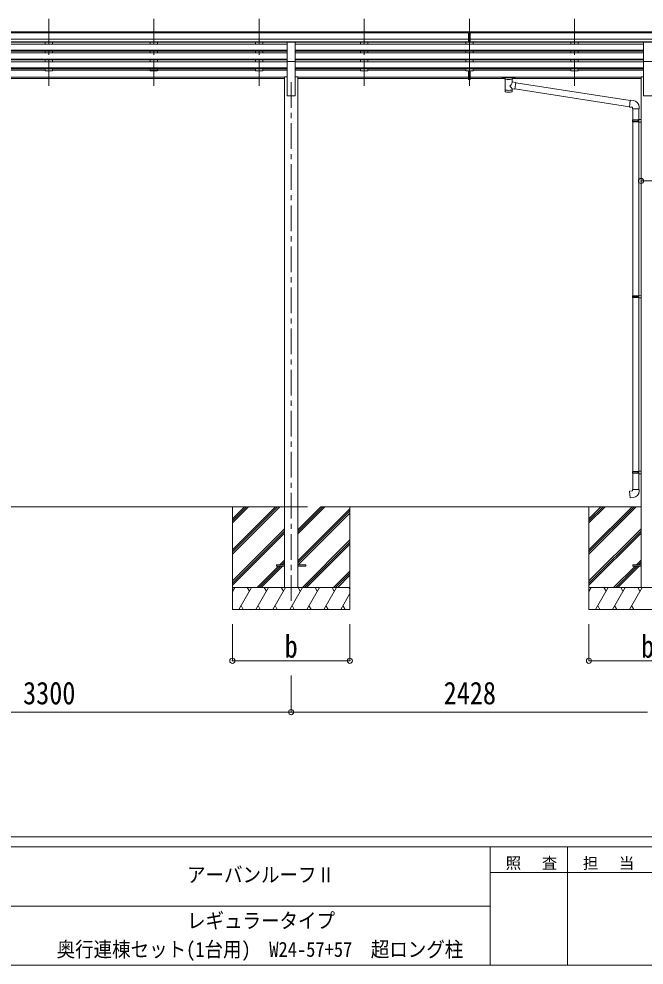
# Model space of a CAD drawing. Units: millimetres at full size, sheet at 1:35. Extents: x -9837 to 9837, y -6790 to 6790.
# Drawn here: x -58 to 4198, y -6790 to -342 of the extents above; entities that cross this region are included whole.
import ezdxf
from ezdxf.enums import TextEntityAlignment as Align

# ---------------------------------------------------------------- set-up
doc = ezdxf.new("R2010")
doc.units = ezdxf.units.MM
doc.header["$LTSCALE"] = 35
doc.header["$PDMODE"] = 32
doc.header["$PDSIZE"] = 35
doc.linetypes.add('CHAIN1', pattern=[8, 5, -1, 1, -1])
for name, color, linetype, lineweight in [('0-0_0', 7, 'Continuous', 9), ('0-1_本体', 5, 'CHAIN1', 9), ('0-3_ELV2', 4, 'Continuous', 9), ('0-6_OTH_LINE', 6, 'Continuous', 9), ('0-9_OUTLINE', 7, 'Continuous', 9), ('F-0_240', 7, 'Continuous', 9)]:
    doc.layers.add(name, color=color, linetype=linetype, lineweight=lineweight)
doc.styles.add('ＭＳ ゴシック', font='')
doc.styles.get('ＭＳ ゴシック').set_extended_font_data('MS Gothic')

msp = doc.modelspace()

# ---------------------------------------------------------------- linework, layer by layer
at = {"layer": '0-0_0'}
for p, q in [((-1459.96, -3666.05), (1907.64, -3666.05)), ((1394.84, -3666.05), (1394.84, -4366.05)), ((1394.84, -3960.23), (1689.02, -3666.05)), ((1394.84, -3974.37), (1703.16, -3666.05)), ((1394.84, -3988.51), (1717.3, -3666.05)), ((1394.84, -3776.38), (1505.17, -3666.05)), ((1394.84, -3762.24), (1491.03, -3666.05)), ((1394.84, -3748.1), (1476.89, -3666.05)), ((1840.04, -3851.68), (2025.67, -3666.05)), ((1840.04, -3837.54), (2011.53, -3666.05)), ((1840.04, -3823.4), (1997.39, -3666.05)), ((4177.64, -3666.05), (1998.04, -3666.05)), ((2194.84, -3666.05), (2194.84, -4366.05)), ((3822.84, -3666.05), (3822.84, -4366.05)), ((3822.84, -3960.23), (4117.02, -3666.05)), ((3822.84, -3974.37), (4131.16, -3666.05)), ((3822.84, -3988.51), (4145.3, -3666.05)), ((3822.84, -3776.38), (3933.17, -3666.05)), ((3822.84, -3762.24), (3919.03, -3666.05)), ((3822.84, -3748.1), (3904.89, -3666.05)), ((1840.04, -4035.53), (2194.84, -3680.73)), ((1840.04, -4049.67), (2194.84, -3694.87)), ((1842.3, -4061.55), (2194.84, -3709.01)), ((1394.84, -4172.36), (1749.64, -3817.56)), ((1394.84, -4186.5), (1749.64, -3831.7)), ((1394.84, -4200.64), (1749.64, -3845.85)), ((3822.84, -4172.36), (4177.64, -3817.56)), ((3822.84, -4186.5), (4177.64, -3831.7)), ((3822.84, -4200.64), (4177.64, -3845.85)), ((1871.65, -4216.05), (2194.84, -3892.86)), ((1885.79, -4216.05), (2194.84, -3907)), ((1899.93, -4216.05), (2194.84, -3921.14)), ((1717.78, -4061.55), (1749.64, -4029.69)), ((1731.92, -4061.55), (1749.64, -4043.83)), ((1746.07, -4061.55), (1749.64, -4057.98)), ((4145.78, -4061.55), (4177.64, -4029.69)), ((4159.92, -4061.55), (4177.64, -4043.83)), ((4174.07, -4061.55), (4177.64, -4057.98)), ((1563.28, -4216.05), (1708.78, -4070.55)), ((1577.42, -4216.05), (1722.92, -4070.55)), ((1591.57, -4216.05), (1737.07, -4070.55)), ((2083.78, -4216.05), (2194.84, -4104.99)), ((2097.92, -4216.05), (2194.84, -4119.13)), ((3991.28, -4216.05), (4136.78, -4070.55)), ((4005.42, -4216.05), (4150.92, -4070.55)), ((4019.57, -4216.05), (4165.07, -4070.55)), ((2112.07, -4216.05), (2194.84, -4133.28)), ((2194.84, -4216.05), (1394.84, -4216.05)), ((1394.84, -4243.55), (1410.72, -4216.05)), ((1439.59, -4366.05), (1526.19, -4216.05)), ((1511.19, -4242.03), (1496.19, -4216.05)), ((1555.06, -4366.05), (1641.66, -4216.05)), ((1626.66, -4242.03), (1611.66, -4216.05)), ((1670.53, -4366.05), (1757.13, -4216.05)), ((1742.13, -4242.03), (1727.13, -4216.05)), ((1786, -4366.05), (1872.6, -4216.05)), ((1857.6, -4242.03), (1842.6, -4216.05)), ((1901.47, -4366.05), (1988.07, -4216.05)), ((1973.07, -4242.03), (1958.07, -4216.05)), ((2016.94, -4366.05), (2103.54, -4216.05)), ((2073.54, -4216.05), (2088.54, -4242.03)), ((2189.01, -4216.05), (2194.84, -4226.15)), ((4622.84, -4216.05), (3822.84, -4216.05)), ((3822.84, -4243.55), (3838.72, -4216.05)), ((3867.59, -4366.05), (3954.19, -4216.05)), ((3939.19, -4242.03), (3924.19, -4216.05)), ((3983.06, -4366.05), (4069.66, -4216.05)), ((4054.66, -4242.03), (4039.66, -4216.05)), ((4098.53, -4366.05), (4185.13, -4216.05)), ((4170.13, -4242.03), (4155.13, -4216.05)), ((2132.41, -4366.05), (2194.84, -4257.91)), ((1394.84, -4366.05), (2194.84, -4366.05)), ((1454.59, -4340.07), (1469.58, -4366.05)), ((1570.06, -4340.07), (1585.05, -4366.05)), ((1685.53, -4340.07), (1700.53, -4366.05)), ((1801, -4340.07), (1816, -4366.05)), ((1916.47, -4340.07), (1931.47, -4366.05)), ((2031.94, -4340.07), (2046.93, -4366.05)), ((2147.41, -4340.07), (2162.4, -4366.05)), ((3822.84, -4366.05), (4622.84, -4366.05)), ((3882.59, -4340.07), (3897.58, -4366.05)), ((3998.06, -4340.07), (4013.05, -4366.05)), ((4113.53, -4340.07), (4128.53, -4366.05))]:
    msp.add_line(p, q, dxfattribs=at)
at = {"layer": '0-1_本体'}
for p, q in [((144.84, -341.65), (144.84, -819.16)), ((860.84, -341.65), (860.84, -819.16)), ((1576.84, -341.65), (1576.84, -819.16)), ((2292.84, -341.65), (2292.84, -819.16)), ((3008.84, -341.65), (3008.84, -819.16)), ((3724.84, -341.65), (3724.84, -819.16)), ((1794.84, -772.48), (1794.84, -4316.05))]:
    msp.add_line(p, q, dxfattribs=at)
at = {"layer": '0-3_ELV2'}
for p, q in [((-2712.66, -430.77), (2992.34, -430.77)), ((-2712.66, -435.99), (2992.34, -435.99)), ((2992.34, -437.2), (2992.34, -429.36)), ((2992.34, -437.2), (3002.34, -437.2)), ((3008.84, -438.02), (3002.34, -437.62)), ((3002.34, -439.2), (3015.34, -439.2)), ((3015.34, -437.68), (3008.84, -438)), ((3015.34, -500.83), (3015.34, -435.55)), ((3025.34, -430.77), (8730.34, -430.77)), ((3025.34, -435.99), (8730.34, -435.99)), ((3002.34, -479.52), (-2712.66, -479.52)), ((3002.34, -497.37), (-2712.66, -497.37)), ((1767.34, -500.62), (-1477.66, -500.62)), ((1767.34, -513.13), (-1477.66, -513.13)), ((119.84, -500.62), (119.84, -513.13)), ((169.84, -500.62), (169.84, -513.03)), ((835.84, -500.62), (835.84, -513.13)), ((885.84, -500.62), (885.84, -513.03)), ((1551.84, -500.62), (1551.84, -513.13)), ((1601.84, -500.62), (1601.84, -513.03)), ((1767.34, -631.6), (1767.34, -499.8)), ((1767.34, -499.8), (1822.34, -499.8)), ((1822.34, -631.6), (1822.34, -499.8)), ((1822.34, -500.62), (3002.34, -500.62)), ((1822.34, -513.13), (4195.34, -513.13)), ((2267.84, -500.62), (2267.84, -513.13)), ((2317.84, -500.62), (2317.84, -513.03)), ((2983.84, -500.62), (2983.84, -513.13)), ((3002.34, -480.72), (3008.84, -480.89)), ((3002.34, -499.77), (3008.84, -500.16)), ((3008.84, -480.89), (3015.34, -480.72)), ((3008.84, -500.16), (3015.34, -499.77)), ((3008.84, -513.13), (3008.84, -560.82)), ((8730.34, -479.52), (3015.34, -479.52)), ((8730.34, -497.37), (3015.34, -497.37)), ((3015.34, -500.62), (4195.34, -500.62)), ((3033.84, -500.62), (3033.84, -513.03)), ((3699.84, -500.62), (3699.84, -513.13)), ((3749.84, -500.62), (3749.84, -513.03)), ((4195.34, -631.6), (4195.34, -499.8)), ((4195.34, -499.8), (4250.34, -499.8)), ((1767.34, -555.01), (-1477.66, -555.01)), ((1767.34, -556.5), (-1477.66, -556.5)), ((1767.34, -560.82), (-1477.66, -560.82)), ((1767.34, -573.68), (-1477.66, -573.68)), ((119.84, -560.82), (119.84, -573.68)), ((169.84, -560.82), (169.84, -573.68)), ((835.84, -560.82), (835.84, -573.68)), ((885.84, -560.82), (885.84, -573.68)), ((1551.84, -560.82), (1551.84, -573.68)), ((1601.84, -560.82), (1601.84, -573.68)), ((4195.34, -555.01), (1822.34, -555.01)), ((4195.34, -556.5), (1822.34, -556.5)), ((4195.34, -560.82), (1822.34, -560.82)), ((4195.34, -573.68), (1822.34, -573.68)), ((2267.84, -560.82), (2267.84, -573.68)), ((2317.84, -560.82), (2317.84, -573.68)), ((2983.84, -560.82), (2983.84, -573.68)), ((3008.84, -573.68), (3008.84, -621.37)), ((3033.84, -560.82), (3033.84, -573.68)), ((3699.84, -560.82), (3699.84, -573.68)), ((3749.84, -560.82), (3749.84, -573.68)), ((1767.34, -615.56), (-1477.66, -615.56)), ((1767.34, -617.05), (-1477.66, -617.05)), ((1767.34, -621.37), (-1477.66, -621.37)), ((1767.34, -634.23), (-1477.66, -634.23)), ((119.84, -621.37), (119.84, -634.13)), ((169.84, -621.37), (169.84, -634.23)), ((835.84, -621.37), (835.84, -634.13)), ((885.84, -621.37), (885.84, -634.23)), ((1551.84, -621.37), (1551.84, -634.13)), ((1601.84, -621.37), (1601.84, -634.23)), ((1767.34, -631.6), (1767.34, -866.05)), ((1767.34, -631.6), (1822.34, -631.6)), ((4195.34, -615.56), (1822.34, -615.56)), ((4195.34, -617.05), (1822.34, -617.05)), ((4195.34, -621.37), (1822.34, -621.37)), ((1822.34, -631.6), (1822.34, -866.05)), ((4195.34, -634.23), (1822.34, -634.23)), ((2267.84, -621.37), (2267.84, -634.13)), ((2317.84, -621.37), (2317.84, -634.23)), ((2983.84, -621.37), (2983.84, -634.13)), ((3008.84, -634.23), (3008.84, -681.92)), ((3033.84, -621.37), (3033.84, -634.23)), ((3699.84, -621.37), (3699.84, -634.13)), ((3749.84, -621.37), (3749.84, -634.23)), ((4195.34, -631.6), (4195.34, -866.05)), ((4195.34, -631.6), (4250.34, -631.6)), ((1767.34, -676.1), (-1477.66, -676.1)), ((1767.34, -677.6), (-1477.66, -677.6)), ((1767.34, -681.92), (-1477.66, -681.92)), ((119.84, -690.46), (-546.16, -690.46)), ((119.84, -681.92), (119.84, -695.41)), ((169.84, -695.41), (119.84, -695.41)), ((169.84, -681.92), (169.84, -695.41)), ((1551.84, -690.46), (169.84, -690.46)), ((835.84, -681.92), (835.84, -695.41)), ((885.84, -695.41), (835.84, -695.41)), ((885.84, -681.92), (885.84, -695.41)), ((1551.84, -681.92), (1551.84, -695.41)), ((1601.84, -695.41), (1551.84, -695.41)), ((1601.84, -681.92), (1601.84, -695.41)), ((1767.34, -690.46), (1601.84, -690.46)), ((4195.34, -676.1), (1822.34, -676.1)), ((4195.34, -677.6), (1822.34, -677.6)), ((4195.34, -681.92), (1822.34, -681.92)), ((1822.34, -690.46), (2267.84, -690.46)), ((2267.84, -681.92), (2267.84, -695.41)), ((2317.84, -695.41), (2267.84, -695.41)), ((2317.84, -681.92), (2317.84, -695.41)), ((2983.84, -690.46), (2317.84, -690.46)), ((2983.84, -681.92), (2983.84, -695.41)), ((3033.84, -695.41), (2983.84, -695.41)), ((3002.34, -755.13), (3002.34, -695.41)), ((3015.34, -755.13), (3015.34, -695.41)), ((3033.84, -681.92), (3033.84, -695.41)), ((3699.84, -690.46), (3033.84, -690.46)), ((3699.84, -681.92), (3699.84, -695.41)), ((3749.84, -695.41), (3699.84, -695.41)), ((3749.84, -681.92), (3749.84, -695.41)), ((3749.84, -690.46), (4195.34, -690.46)), ((1749.64, -737.48), (-1459.96, -737.48)), ((1749.64, -738.87), (-1459.96, -738.87)), ((1749.64, -746.56), (-1459.96, -746.56)), ((1749.64, -737.05), (1749.64, -4216.05)), ((1749.64, -737.05), (1767.34, -737.05)), ((1840.04, -737.05), (1822.34, -737.05)), ((1840.04, -737.05), (1840.04, -4216.05)), ((3002.34, -737.48), (1840.04, -737.48)), ((3002.34, -738.87), (1840.04, -738.87)), ((3002.34, -746.56), (1840.04, -746.56)), ((3002.34, -732.89), (3015.34, -732.89)), ((3002.34, -738.29), (3015.34, -738.29)), ((3002.34, -754.07), (3008.84, -754.47)), ((3008.84, -754.47), (3015.34, -754.07)), ((4177.64, -737.48), (3015.34, -737.48)), ((4177.64, -738.87), (3015.34, -738.87)), ((3249.34, -746.56), (3015.34, -746.56)), ((4177.64, -746.56), (3303.34, -746.56)), ((4177.64, -737.05), (4177.64, -4216.05)), ((4177.64, -737.05), (4195.34, -737.05)), ((1767.34, -866.05), (1822.34, -866.05)), ((4195.34, -866.05), (4250.34, -866.05)), ((1694.84, -4061.55), (1694.84, -4070.55)), ((1694.84, -4061.55), (1749.64, -4061.55)), ((1840.04, -4061.55), (1894.84, -4061.55)), ((1894.84, -4061.55), (1894.84, -4070.55)), ((4122.84, -4061.55), (4122.84, -4070.55)), ((4122.84, -4061.55), (4177.64, -4061.55)), ((1694.84, -4070.55), (1749.64, -4070.55)), ((1840.04, -4070.55), (1894.84, -4070.55)), ((4122.84, -4070.55), (4177.64, -4070.55))]:
    msp.add_line(p, q, dxfattribs=at)
for points in [[(2992.34, -429.36), (3010.34, -429.2), (3025.34, -429.33)], [(3015.34, -500.83), (3008.84, -501.23), (3002.34, -500.83), (3002.34, -435.49)], [(3015.34, -437.16), (3025.34, -437.07), (3025.34, -429.33)], [(3015.34, -481.83), (3012.08, -481.91), (3008.84, -481.99), (3005.6, -481.91), (3002.34, -481.83)], [(3015.34, -755.13), (3008.84, -755.53), (3002.34, -755.13)]]:
    msp.add_lwpolyline(points, dxfattribs=at)
msp.add_ellipse((3033.41, -439.51), major_axis=(24.57, -1.51), ratio=0.121868, start_param=3.1422238, end_param=3.1491027, dxfattribs=at)
at = {"layer": '0-6_OTH_LINE'}
for p, q in [((4177.64, -1445.6), (4268.04, -1445.6)), ((1394.84, -4716.05), (1394.84, -4466.07)), ((2194.84, -4716.05), (2194.84, -4466.07)), ((3822.84, -4716.05), (3822.84, -4466.07)), ((1394.84, -4716.05), (2194.84, -4716.05)), ((3822.84, -4716.05), (4622.84, -4716.05)), ((1794.84, -5066.05), (1794.84, -4816.05)), ((-1505.16, -5066.05), (1794.84, -5066.05)), ((1794.84, -5066.05), (4222.84, -5066.05))]:
    msp.add_line(p, q, dxfattribs=at)
for p in [(4177.64, -1445.6), (1394.84, -4716.05), (2194.84, -4716.05), (3822.84, -4716.05), (1794.84, -5066.05)]:
    msp.add_point(p, dxfattribs=at)
at = {"layer": '0-9_OUTLINE'}
for p, q in [((3232.84, -739.65), (3232.84, -745.41)), ((3234.84, -738.99), (3317.84, -738.99)), ((3234.84, -741.16), (3317.84, -741.16)), ((3234.84, -746.07), (3249.34, -746.07)), ((3249.34, -751.72), (3249.34, -745.17)), ((3253.44, -752.64), (3253.42, -838.08)), ((3299.24, -771.38), (3299.24, -752.64)), ((3324.46, -775.29), (3299.24, -771.38)), ((3303.34, -751.72), (3303.34, -745.17)), ((3303.34, -746.07), (3317.84, -746.07)), ((3319.84, -739.65), (3319.84, -745.41)), ((3299.26, -838.08), (3299.24, -817.41)), ((3299.24, -817.72), (3317.44, -820.55)), ((3324.46, -775.29), (3317.44, -820.55)), ((4099.78, -940.13), (3317.71, -818.81)), ((4103.45, -898.2), (3324.15, -777.3)), ((4124.45, -898.08), (4103.62, -896.26)), ((4119.53, -953.82), (4165.53, -953.82)), ((4121.64, -953.82), (4121.64, -1030.12)), ((4163.64, -953.82), (4163.64, -1027.56)), ((4165.53, -953.82), (4165.53, -942.91)), ((4119.64, -1032.12), (4120.64, -1030.12)), ((4120.64, -1030.12), (4163.64, -1030.12)), ((4159.16, -1032.12), (4158.73, -1030.12)), ((4161.64, -1027.62), (4177.64, -1027.15)), ((4161.64, -1029.62), (4161.64, -1027.62)), ((4161.64, -1029.62), (4163.64, -1029.62)), ((4177.64, -1027.15), (4177.64, -1045.09)), ((4119.64, -1032.12), (4163.64, -1032.12)), ((4119.64, -1032.12), (4119.64, -1040.12)), ((4119.64, -1040.12), (4163.64, -1040.12)), ((4119.64, -1040.12), (4120.64, -1042.12)), ((4120.64, -1042.12), (4163.64, -1042.12)), ((4121.64, -1042.12), (4121.64, -2228.31)), ((4161.64, -1044.62), (4161.64, -1042.62)), ((4161.64, -1044.62), (4177.64, -1045.09)), ((4163.64, -1044.68), (4163.64, -2225.75)), ((4119.64, -2230.31), (4120.64, -2228.31)), ((4119.64, -2230.31), (4163.64, -2230.31)), ((4119.64, -2230.31), (4119.64, -2238.31)), ((4119.64, -2238.31), (4163.64, -2238.31)), ((4119.64, -2238.31), (4120.64, -2240.31)), ((4120.64, -2228.31), (4163.64, -2228.31)), ((4120.64, -2240.31), (4163.64, -2240.31)), ((4121.64, -2240.31), (4121.64, -3426.49)), ((4159.16, -2230.31), (4158.73, -2228.31)), ((4161.64, -2225.81), (4177.64, -2225.33)), ((4161.64, -2227.81), (4161.64, -2225.81)), ((4161.64, -2227.81), (4163.64, -2227.81)), ((4161.64, -2242.81), (4161.64, -2240.81)), ((4161.64, -2242.81), (4177.64, -2243.28)), ((4163.64, -2242.86), (4163.64, -3423.93)), ((4177.64, -2225.33), (4177.64, -2243.28)), ((4119.64, -3428.49), (4120.64, -3426.49)), ((4119.64, -3428.49), (4163.64, -3428.49)), ((4119.64, -3428.49), (4119.64, -3436.49)), ((4119.64, -3436.49), (4163.64, -3436.49)), ((4119.64, -3436.49), (4120.64, -3438.49)), ((4120.64, -3426.49), (4163.64, -3426.49)), ((4120.64, -3438.49), (4163.64, -3438.49)), ((4121.64, -3438.49), (4121.64, -3548.49)), ((4159.16, -3428.49), (4158.73, -3426.49)), ((4161.64, -3423.99), (4177.64, -3423.52)), ((4161.64, -3425.99), (4161.64, -3423.99)), ((4161.64, -3425.99), (4163.64, -3425.99)), ((4161.64, -3440.99), (4161.64, -3438.99)), ((4161.64, -3440.99), (4177.64, -3441.46)), ((4163.64, -3441.05), (4163.64, -3548.49)), ((4177.64, -3423.52), (4177.64, -3441.46)), ((4119.64, -3548.49), (4165.64, -3548.49)), ((4119.64, -3558.49), (4119.64, -3548.49)), ((4165.64, -3548.49), (4165.64, -3559.41))]:
    msp.add_line(p, q, dxfattribs=at)
for points in [[(3232.84, -739.65), (3232.88, -739.46), (3232.96, -739.32), (3233.06, -739.23), (3233.16, -739.16), (3233.28, -739.12), (3233.57, -739.06), (3234.06, -739.01), (3234.61, -738.99), (3234.84, -738.99)], [(3232.84, -745.41), (3232.88, -745.6), (3232.96, -745.74), (3233.06, -745.83), (3233.16, -745.9), (3233.28, -745.94), (3233.57, -746), (3234.06, -746.05), (3234.61, -746.07), (3234.84, -746.07)], [(3317.84, -738.99), (3318.19, -738.99), (3318.72, -739.02), (3319.17, -739.07), (3319.48, -739.15), (3319.65, -739.24), (3319.77, -739.38), (3319.83, -739.56), (3319.84, -739.65)], [(3317.84, -746.07), (3318.19, -746.07), (3318.72, -746.04), (3319.17, -745.99), (3319.48, -745.91), (3319.65, -745.82), (3319.77, -745.68), (3319.83, -745.5), (3319.84, -745.41)], [(4103.62, -896.26), (4099.61, -942.08), (4119.53, -943.82), (4119.53, -953.82)], [(4161.64, -1042.62), (4163.64, -1042.62), (4163.64, -1029.62)], [(4159.16, -1032.12), (4159.16, -1040.12), (4158.73, -1042.12)], [(4159.16, -2230.31), (4159.16, -2238.31), (4158.73, -2240.31)], [(4161.64, -2240.81), (4163.64, -2240.81), (4163.64, -2227.81)], [(4159.16, -3428.49), (4159.16, -3436.49), (4158.73, -3438.49)], [(4161.64, -3438.99), (4163.64, -3438.99), (4163.64, -3425.99)], [(4124.56, -3604.24), (4103.73, -3606.06), (4099.72, -3560.24), (4119.64, -3558.49)]]:
    msp.add_lwpolyline(points, dxfattribs=at)
for centre, start, end in [((4120.53, -942.91), 0, 85), ((4120.64, -3559.41), 275, 0)]:
    msp.add_arc(centre, 45, start, end, dxfattribs=at)
for centre, major_axis, ratio, start_param, end_param in [((3234.84, -741.38), (2, 0), 0.109601, 3.1415927, 4.712389), ((3276.34, -751.63), (27.06, 0), 0.069685, 3.1415927, 6.2831853), ((3276.34, -745.17), (27, 0), 0.070066, 6.2831853, 9.424778), ((3276.34, -797.92), (-22.81, -26.62), 0.234429, 1.6855472, 3.1268519), ((3287.34, -749.15), (16, 0), 0.361356, 6.2636979, 6.2831853), ((3317.84, -741.38), (2, 0), 0.109601, 4.712389, 6.2831853), ((3276.34, -838.08), (22.92, 0), 0.101955, 3.1415499, 6.2833984), ((3276.34, -825.64), (22.91, 0), 0.122865, 3.1415927, 6.2831853), ((3278.89, -795.27), (20.32, -22.25), 0.045535, 0.0389954, 1.3075346)]:
    msp.add_ellipse(centre, major_axis=major_axis, ratio=ratio, start_param=start_param, end_param=end_param, dxfattribs=at)
at = {"layer": 'F-0_240', "color": 5}
for p, q in [((-9837.4, -5915), (9342.6, -5915)), ((-9837.4, -5985), (6231.38, -5985)), ((3151.38, -5985), (3151.38, -6790)), ((3676.38, -5985), (3676.38, -6790)), ((3151.38, -6160), (5251.38, -6160)), ((-4023.62, -6387.5), (3151.38, -6387.5)), ((-9837.4, -6790), (9342.6, -6790))]:
    msp.add_line(p, q, dxfattribs=at)

# ---------------------------------------------------------------- texts
at = {"layer": '0-6_OTH_LINE', "color": 7, "style": 'ＭＳ ゴシック', "width": 0.85}
for s, p in [('b', (1751.09, -4741.05)), ('b', (4179.09, -4741.05)), ('3300', (-30.16, -5059.05)), ('2428', (2833.84, -5059.05))]:
    msp.add_text(s, height=154, dxfattribs=at).set_placement(p, align=Align.BOTTOM_LEFT)
at = {"layer": 'F-0_240', "style": 'ＭＳ ゴシック', "width": 0.9}
for s, p in [('アーバンルーフⅡ', (1086.38, -6256.25)), ('レギュラータイプ', (1086.38, -6569.36)), ('奥行連棟セット(1台用)\u3000W24-57+57\u3000超ロング柱', (198.26, -6764.92))]:
    msp.add_text(s, height=102.6, dxfattribs=at).set_placement(p, align=Align.BOTTOM_LEFT)
at = {"layer": 'F-0_240', "char_height": 76.98, "attachment_point": 7, "style": 'ＭＳ ゴシック'}
for s, insert in [('\\T1.17;照\u3000査', (3256.38, -6142.5)), ('\\T1.17;担\u3000当', (3781.38, -6142.5))]:
    msp.add_mtext(s, dxfattribs=dict(at, insert=insert))

doc.saveas('drawing.dxf')
